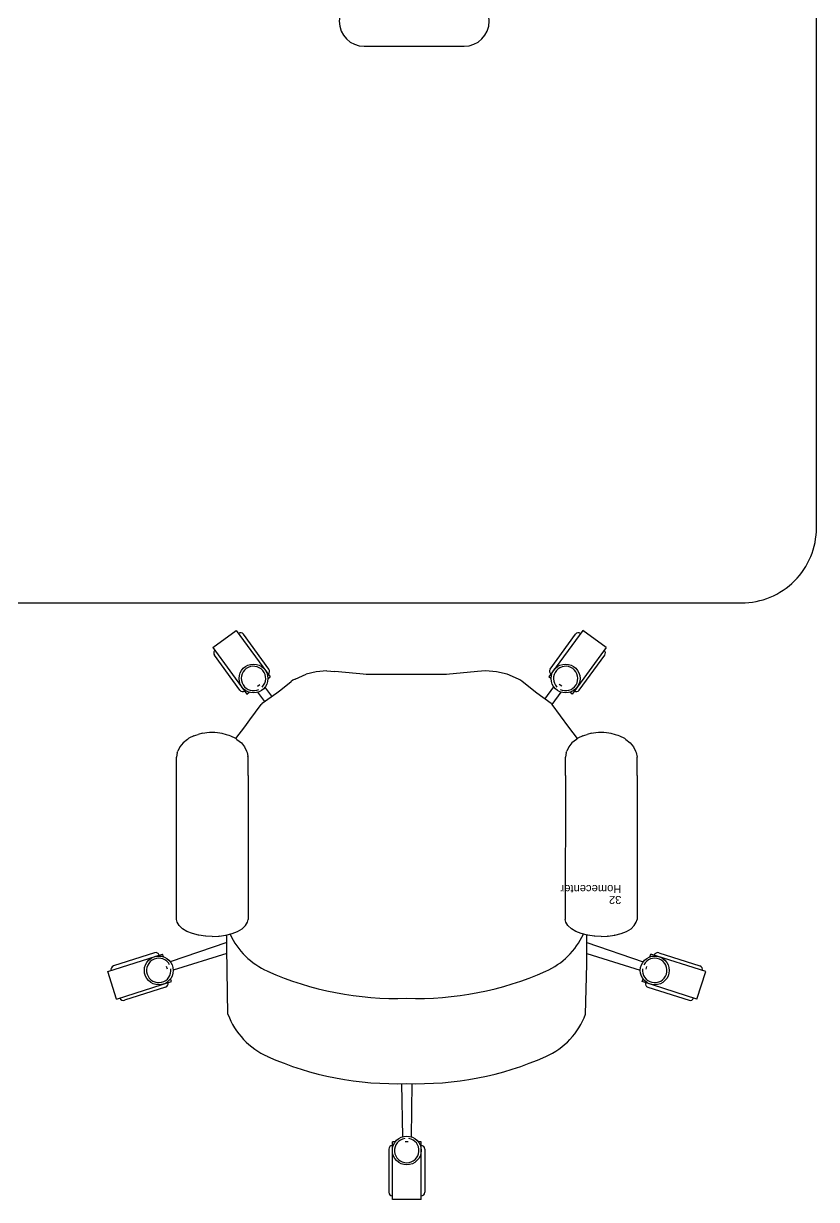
# Model space of a CAD drawing. Header units: inches. Extents: x 38 to 872, y -154 to 346.
# Drawn here: x 792.6 to 871.9, y -153.1 to -35.6 of the extents above; entities that cross this region are included whole.
import ezdxf

# ---------------------------------------------------------------- set-up
doc = ezdxf.new("R2010")
doc.units = ezdxf.units.IN
doc.header["$MEASUREMENT"] = 0
doc.styles.get("Standard").update_dxf_attribs({"font": 'arial.ttf'})

# ---------------------------------------------------------------- blocks, each defined once
blk = doc.blocks.new('Mesa')
blk.add_lwpolyline([(145.59, 115.78), (7.5, 115.78, 0.414214), (0, 108.28), (0, 7.5, 0.414214), (7.5, 0), (145.59, 0, 0.414214), (153.09, 7.5), (153.09, 108.28, 0.414214)], format="xyb", close=True)
for points in [[(45.11, 60.72), (35.11, 60.72)], [(117.88, 60.62), (107.88, 60.62)], [(35.11, 55.72), (45.11, 55.72)], [(107.88, 55.62), (117.88, 55.62)]]:
    blk.add_lwpolyline(points)
for centre, start, end in [((35.11, 58.22), 90, 270), ((45.11, 58.22), 270, 90), ((107.88, 58.12), 90, 270), ((117.88, 58.12), 270, 90)]:
    blk.add_arc(centre, 2.5, start, end)
for tag, p, flags in [('ID', (4.63, 109.47), 1), ('PC_DISPONIBLES', (4.67, 106.31), 3), ('PC_ACTUALES', (4.64, 104.71), 1)]:
    blk.add_attdef(tag, p, '', height=1, dxfattribs=dict(flags=flags))
blk.add_attdef('POSICION', (4.6, 107.93), '', height=1)
blk = doc.blocks.new('Silla')
for p, q in [((-4.43, 35.98), (-4.43, 40.3)), ((-4.07, 41.02), (-1.19, 41.02)), ((-4.07, 41.02), (-4.07, 35.26)), ((-1.19, 41.02), (-1.19, 35.26)), ((-0.83, 35.98), (-0.83, 40.3)), ((-4.07, 35.26), (-3.77, 35.26)), ((-2.77, 35.26), (-2.48, 35.26)), ((-1.48, 35.26), (-1.19, 35.26)), ((-3.13, 29.44), (-3.07, 34.75)), ((-2.12, 29.44), (-2.19, 34.75)), ((-20.5, 22.51), (-20.62, 17.51)), ((15.25, 22.51), (15.36, 15.94)), ((-31.64, 20.99), (-32.52, 18.24)), ((-31.64, 20.99), (-26.16, 19.24)), ((-26.73, 19.8), (-30.85, 21.11)), ((26.39, 20.99), (20.9, 19.24)), ((21.48, 19.8), (25.6, 21.11)), ((26.39, 20.99), (27.26, 18.24)), ((-26.16, 19.24), (-26.25, 18.96)), ((20.9, 19.24), (20.99, 18.96)), ((-32.52, 18.24), (-27.03, 16.5)), ((-27.83, 16.37), (-31.94, 17.68)), ((-26.55, 18), (-26.64, 17.73)), ((-20.62, 16.43), (-25.98, 18.09)), ((15.36, 16.43), (20.72, 18.09)), ((21.3, 18), (21.38, 17.73)), ((27.26, 18.24), (21.78, 16.5)), ((22.57, 16.37), (26.69, 17.68)), ((-26.94, 16.78), (-27.03, 16.5)), ((-20.62, 15.35), (-26.27, 17.27)), ((-20.62, 17.51), (-20.62, 17.24)), ((-20.62, 17.24), (-20.62, 15.94)), ((15.36, 15.35), (21.01, 17.27)), ((21.69, 16.78), (21.78, 16.5)), ((-20.62, 15.94), (-20.62, 15.18)), ((15.36, 15.94), (15.36, 15.18)), ((-24.6, 14.23), (-25.05, 13.96)), ((-24.06, 14.45), (-24.6, 14.23)), ((-23.44, 14.62), (-24.06, 14.45)), ((-23.44, 14.62), (-23.41, 14.62)), ((-22.75, 14.72), (-23.41, 14.62)), ((-22.75, 14.72), (-22.71, 14.72)), ((-22.07, 14.75), (-22.71, 14.72)), ((-22.07, 14.75), (-21.42, 14.72)), ((-21.42, 14.72), (-21.38, 14.72)), ((-21.38, 14.72), (-20.72, 14.62)), ((-20.72, 14.62), (-20.7, 14.62)), ((-20.7, 14.62), (-20.08, 14.45)), ((-20.62, 15.18), (-20.62, 14.6)), ((-20.08, 14.45), (-19.53, 14.23)), ((-19.53, 14.23), (-19.09, 13.96)), ((14.28, 14.23), (13.83, 13.96)), ((14.82, 14.45), (14.28, 14.23)), ((15.44, 14.62), (14.82, 14.45)), ((15.36, 15.18), (15.36, 14.6)), ((15.44, 14.62), (15.47, 14.62)), ((16.13, 14.72), (15.47, 14.62)), ((16.13, 14.72), (16.17, 14.72)), ((16.81, 14.75), (16.17, 14.72)), ((16.81, 14.75), (17.46, 14.72)), ((17.46, 14.72), (17.5, 14.72)), ((17.5, 14.72), (18.16, 14.62)), ((18.16, 14.62), (18.18, 14.62)), ((18.18, 14.62), (18.8, 14.45)), ((18.8, 14.45), (19.35, 14.23)), ((19.35, 14.23), (19.79, 13.96)), ((-25.58, 13.31), (-25.67, 13.03)), ((-25.67, -1.36), (-25.67, 13.03)), ((-25.38, 13.65), (-25.58, 13.31)), ((-25.05, 13.96), (-25.38, 13.65)), ((-19.09, 13.96), (-18.75, 13.65)), ((-18.75, 13.65), (-18.55, 13.31)), ((-18.55, 13.31), (-18.47, 13.03)), ((-18.5, -1.36), (-18.47, 13.03)), ((13.3, 13.31), (13.21, 13.03)), ((13.21, -1.36), (13.21, 13.03)), ((13.5, 13.65), (13.3, 13.31)), ((13.83, 13.96), (13.5, 13.65)), ((19.79, 13.96), (20.13, 13.65)), ((20.13, 13.65), (20.33, 13.31)), ((20.33, 13.31), (20.38, 13.04)), ((20.41, -1.36), (20.41, 13.03)), ((-25.67, -1.36), (-25.67, -1.98)), ((-25.67, -1.98), (-25.67, -2.6)), ((-18.5, -1.36), (-18.5, -1.98)), ((-18.5, -1.98), (-18.5, -2.6)), ((13.21, -1.36), (13.21, -1.98)), ((13.21, -1.98), (13.21, -2.6)), ((20.38, -1.36), (20.38, -1.98)), ((20.38, -1.98), (20.38, -2.6)), ((-25.67, -2.6), (-25.67, -3.17)), ((-25.57, -3.63), (-25.67, -3.17)), ((-18.56, -3.63), (-18.5, -3.17)), ((-18.5, -2.6), (-18.5, -3.17)), ((-18.5, -3.17), (-18.5, -3.17)), ((13.21, -2.6), (13.21, -3.17)), ((13.21, -3.17), (13.26, -3.28)), ((13.31, -3.63), (13.26, -3.28)), ((20.32, -3.63), (20.38, -3.18)), ((20.38, -2.6), (20.38, -3.17)), ((20.38, -3.17), (20.38, -3.17)), ((-25.5, -3.79), (-25.57, -3.63)), ((-25.3, -4.22), (-25.5, -3.79)), ((-24.98, -4.62), (-25.3, -4.22)), ((-24.54, -4.96), (-24.98, -4.62)), ((-19.59, -4.96), (-19.15, -4.62)), ((-19.15, -4.62), (-18.83, -4.22)), ((-18.83, -4.22), (-18.63, -3.79)), ((-18.56, -3.63), (-18.63, -3.79)), ((13.38, -3.79), (13.31, -3.63)), ((13.58, -4.22), (13.38, -3.79)), ((13.9, -4.62), (13.58, -4.22)), ((14.34, -4.96), (13.9, -4.62)), ((19.29, -4.96), (19.73, -4.62)), ((19.73, -4.62), (20.05, -4.22)), ((20.05, -4.22), (20.25, -3.79)), ((20.32, -3.63), (20.25, -3.79)), ((-24.4, -5.07), (-24.54, -4.96)), ((-23.9, -5.31), (-24.4, -5.07)), ((-23.72, -5.39), (-23.9, -5.31)), ((-23.47, -5.46), (-23.72, -5.39)), ((-23.03, -5.58), (-23.47, -5.46)), ((-22.83, -5.62), (-23.03, -5.58)), ((-22.59, -5.65), (-22.83, -5.62)), ((-22.33, -5.67), (-22.59, -5.65)), ((-22.07, -5.67), (-22.33, -5.67)), ((-21.8, -5.67), (-22.07, -5.67)), ((-21.54, -5.65), (-21.8, -5.67)), ((-21.31, -5.62), (-21.54, -5.65)), ((-21.1, -5.58), (-21.31, -5.62)), ((-21.1, -5.58), (-20.66, -5.46)), ((-20.42, -5.39), (-20.66, -5.46)), ((-20.23, -5.31), (-20.42, -5.39)), ((-20.23, -5.31), (-19.73, -5.07)), ((-19.59, -4.96), (-19.73, -5.07)), ((-19.69, -5.03), (-18.82, -6.19)), ((14.44, -5.04), (13.57, -6.2)), ((14.48, -5.07), (14.34, -4.96)), ((14.98, -5.31), (14.48, -5.07)), ((15.16, -5.39), (14.98, -5.31)), ((15.41, -5.46), (15.16, -5.39)), ((15.85, -5.58), (15.41, -5.46)), ((16.05, -5.62), (15.85, -5.58)), ((16.29, -5.65), (16.05, -5.62)), ((16.55, -5.67), (16.29, -5.65)), ((16.81, -5.67), (16.55, -5.67)), ((17.08, -5.67), (16.81, -5.67)), ((17.34, -5.65), (17.08, -5.67)), ((17.57, -5.62), (17.34, -5.65)), ((17.78, -5.58), (17.57, -5.62)), ((17.78, -5.58), (18.22, -5.46)), ((18.46, -5.39), (18.22, -5.46)), ((18.65, -5.31), (18.46, -5.39)), ((18.65, -5.31), (19.15, -5.07)), ((19.29, -4.96), (19.15, -5.07)), ((-18.82, -6.19), (-17.16, -8.44)), ((13.04, -6.91), (11.91, -8.45)), ((13.57, -6.2), (13.04, -6.91)), ((-17.16, -8.44), (-18.06, -9.68)), ((-16.45, -8.99), (-17.35, -10.19)), ((-17.16, -8.44), (-17.06, -8.55)), ((-17.06, -8.55), (-15.62, -9.59)), ((11.81, -8.56), (10.36, -9.6)), ((10.84, -9.26), (11.54, -10.19)), ((11.57, -8.73), (12.25, -9.68)), ((11.81, -8.56), (11.91, -8.45)), ((-22.55, -14.15), (-19.16, -9.49)), ((-19.88, -9.87), (-22.42, -13.36)), ((-19.16, -9.49), (-18.93, -9.67)), ((-18.12, -10.26), (-17.88, -10.43)), ((-15.62, -9.59), (-14.18, -10.73)), ((9.94, -9.92), (8.93, -10.74)), ((10.36, -9.6), (9.94, -9.92)), ((12.3, -10.26), (12.07, -10.43)), ((13.35, -9.49), (13.11, -9.67)), ((16.74, -14.15), (13.35, -9.49)), ((14.06, -9.87), (16.6, -13.36)), ((-20.22, -15.85), (-16.83, -11.19)), ((-17.07, -11.01), (-16.83, -11.19)), ((-14.18, -10.73), (-14.01, -10.86)), ((-14.01, -10.86), (-13.79, -10.97)), ((-13.79, -10.97), (-12.67, -11.48)), ((-12.67, -11.48), (-11.59, -11.71)), ((-11.59, -11.71), (-10.49, -11.8)), ((-10.49, -11.8), (-9.7, -11.74)), ((-9.7, -11.74), (-6.57, -11.45)), ((-6.62, -11.45), (1.43, -11.45)), ((1.37, -11.45), (4.56, -11.75)), ((5.36, -11.81), (4.56, -11.75)), ((5.36, -11.81), (6.41, -11.71)), ((6.41, -11.71), (7.42, -11.48)), ((8.54, -10.97), (7.42, -11.48)), ((8.54, -10.97), (8.75, -10.86)), ((8.75, -10.86), (8.93, -10.74)), ((11.26, -11.01), (11.02, -11.19)), ((14.41, -15.85), (11.02, -11.19)), ((-16.97, -11.98), (-19.51, -15.48)), ((11.15, -11.98), (13.69, -15.48)), ((-22.55, -14.15), (-20.22, -15.85)), ((16.74, -14.15), (14.41, -15.85))]:
    blk.add_line(p, q)
for centre in [(-2.63, 36.12), (-27.42, 18.13), (22.16, 18.13), (-18.51, -11.04), (12.69, -11.04)]:
    blk.add_circle(centre, 1.44)
for centre, radius, start, end in [((-4.07, 40.3), 0.36, 90, 180), ((-1.19, 40.3), 0.36, 0, 90), ((-2.63, 36.12), 1.22, 279.4623, 260.5377), ((-4.07, 35.98), 0.36, 180, 270), ((-1.19, 35.98), 0.36, 270, 0), ((-3.7, -2.21), 31.66, 88.0553, 113.9054), ((-1.55, -2.21), 31.66, 66.0946, 91.9447), ((-13.56, 19.95), 7.4, 113.6677, 159.763), ((8.3, 19.95), 7.4, 20.237, 66.3323), ((-30.96, 20.77), 0.36, 72.3275, 162.3275), ((-3.7, -10.73), 31.66, 88.0553, 113.9054), ((-1.55, -10.73), 31.66, 66.0946, 91.9447), ((25.7, 20.77), 0.36, 17.6725, 107.6725), ((-27.42, 18.13), 1.22, 351.7899, 332.8652), ((-26.84, 19.46), 0.36, 342.3275, 72.3275), ((22.16, 18.13), 1.22, 207.1348, 188.2101), ((21.59, 19.46), 0.36, 107.6725, 197.6725), ((-31.83, 18.03), 0.36, 162.3275, 252.3275), ((-13.56, 11.43), 7.4, 113.6677, 155.3986), ((8.3, 11.43), 7.4, 24.6014, 66.3323), ((26.58, 18.03), 0.36, 287.6725, 17.6725), ((-27.72, 16.71), 0.36, 252.3275, 342.3275), ((22.46, 16.71), 0.36, 197.6725, 287.6725), ((-19.59, -10.08), 0.36, 54, 144), ((-18.51, -11.04), 1.22, 63.4623, 44.5377), ((12.69, -11.04), 1.22, 135.4623, 116.5377), ((13.77, -10.08), 0.36, 36, 126), ((-17.26, -11.77), 0.36, 324, 54), ((11.44, -11.77), 0.36, 126, 216), ((-22.13, -13.57), 0.36, 144, 234), ((16.31, -13.57), 0.36, 306, 36), ((-19.8, -15.26), 0.36, 234, 324), ((13.98, -15.26), 0.36, 216, 306)]:
    blk.add_arc(centre, radius, start, end)
for tag, p, flags in [('ID', (-24.08, 11.74), 5), ('COMODIDAD', (-24.12, 8.55), 2)]:
    blk.add_attdef(tag, p, '', height=0.8, dxfattribs=dict(flags=flags))
for tag, p in [('PUESTO', (-24.08, 10.69)), ('MARCA', (-24.08, 9.6))]:
    blk.add_attdef(tag, p, '', height=0.8)

msp = doc.modelspace()

# ---------------------------------------------------------------- block references
msp.add_blockref('Mesa', (718.8, -93.53)).add_auto_attribs({'POSICION': '8'})
ref = msp.add_blockref('Silla', (828.3, -112.12), dxfattribs=dict(rotation=179.9999999999998))
ref.add_attrib('PUESTO', '32', (852.39, -122.81), dxfattribs={"height": 0.8, "rotation": 180})
ref.add_attrib('MARCA', 'Homecenter', (852.39, -121.72), dxfattribs={"height": 0.8, "rotation": 180})

doc.saveas('drawing.dxf')
